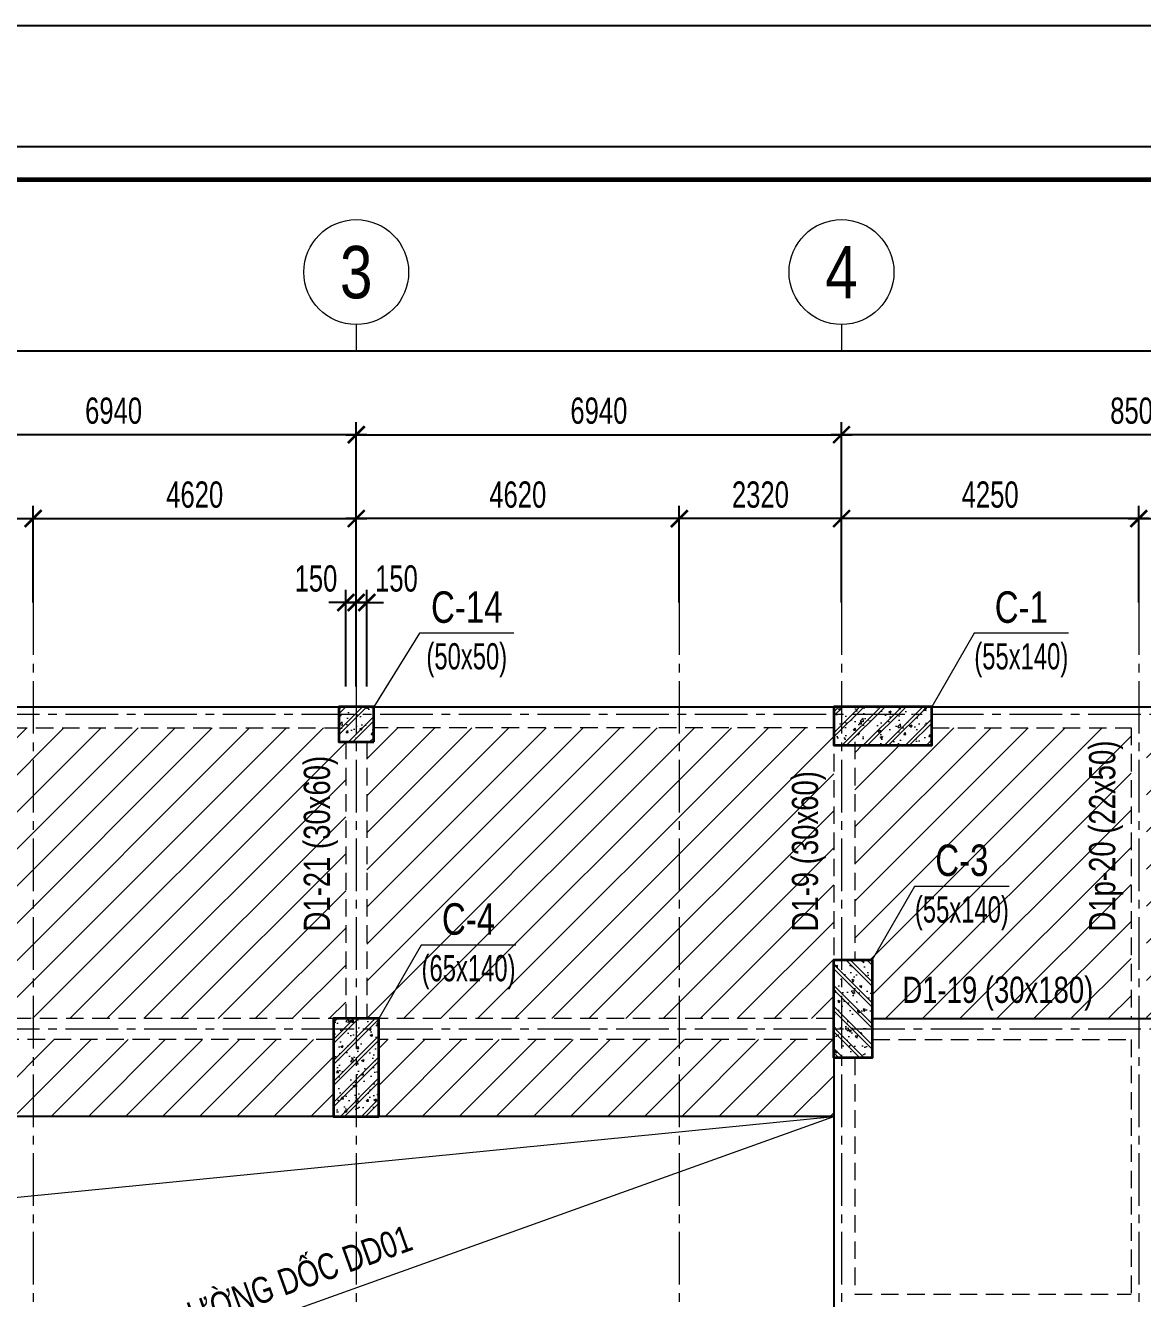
# Model space of a CAD drawing. Header units: millimetres. Extents: x 0 to 132533, y 0 to 93608.
# Drawn here: x 25017 to 40992, y 75404 to 93608 of the extents above; entities that cross this region are included whole.
import ezdxf
from ezdxf.enums import TextEntityAlignment as Align

# ---------------------------------------------------------------- set-up
doc = ezdxf.new("R2010")
doc.units = ezdxf.units.MM
doc.header["$LTSCALE"] = 1000
doc.header["$MEASUREMENT"] = 0
doc.linetypes.add('CENTER2', pattern=[1.125, 0.75, -0.125, 0.125, -0.125])
doc.linetypes.add('HIDDEN', pattern=[0.375, 0.25, -0.125])
doc.layers.add('CDC-KHUNGTEN', color=7, linetype='Continuous')
for name, color, linetype, lineweight in [('CDC.01.AXIS', 160, 'CENTER2', 13), ('CDC.02.DIM', 1, 'Continuous', 18), ('CDC.03.BORDER', 3, 'Continuous', 25), ('CDC.06.TEXT', 2, 'Continuous', 18), ('CDC.07.TEXTCOL', 3, 'Continuous', 18), ('CDC.08.TEXTBEAM', 2, 'Continuous', 18), ('CDC.09.COLUMN', 4, 'Continuous', 35), ('CDC.10.HATCH', 163, 'Continuous', 9), ('CDC.11.NOTE', 1, 'Continuous', 18), ('CDC.13.BEAM', 8, 'HIDDEN', 18), ('TEXTCOL_SHAPE', 6, 'Continuous', 20)]:
    doc.layers.add(name, color=color, linetype=linetype, lineweight=lineweight)
doc.styles.add('KCS_BIGTEXT', font='arial.ttf', dxfattribs={"width": 0.75})
doc.styles.add('KCS_SMTEXT', font='arial.ttf', dxfattribs={"width": 0.7})
doc.dimstyles.new('KCS_DIM150', dxfattribs={"dimscale": 150, "dimtxt": 2.5, "dimasz": 1.6, "dimexe": 1.2, "dimexo": 0, "dimgap": 1, "dimtad": 1, "dimdec": 0, "dimzin": 0, "dimdsep": 46, "dimtxsty": 'KCS_SMTEXT', "dimblk": 'ARCHTICK', "dimcen": 0, "dimdle": 1, "dimclrd": 1, "dimclre": 1, "dimclrt": 2, "dimadec": 0, "dimazin": 0, "dimtfac": 1, "dimtdec": 0, "dimtix": 1, "dimtmove": 2, "dimatfit": 3, "dimfxl": 1, "dimtolj": 1, "dimtzin": 0, "dimarcsym": 0})
pattern_1 = [(45, (428814.13, -431187.62), (-265.16504, 265.16504), [])]

# ---------------------------------------------------------------- blocks, each defined once
blk = doc.blocks.new('_ArchTick')
at = {"color": 0, "linetype": 'ByBlock', "const_width": 0.15}
blk.add_lwpolyline([(-0.5, -0.5), (0.5, 0.5)], dxfattribs=at)
blk = doc.blocks.new('*D5')
at = {"layer": 'CDC.02.DIM', "color": 1, "lineweight": -2, "transparency": 16777216}
for p, q in [((22807, 85357), (22807, 86737)), ((25127, 85357), (25127, 86737)), ((22657, 86557), (25277, 86557))]:
    blk.add_line(p, q, dxfattribs=at)
at = {"layer": 'Defpoints', "color": 0, "transparency": 16777216}
for p in [(25127, 86557), (22807, 85357), (25127, 85357)]:
    blk.add_point(p, dxfattribs=at)
at = {"layer": 'CDC.02.DIM', "color": 1, "lineweight": -2, "transparency": 16777216, "xscale": 240, "yscale": 240, "zscale": 240, "rotation": 180}
blk.add_blockref('_ArchTick', (22807, 86557), dxfattribs=at)
at = {"layer": 'CDC.02.DIM', "color": 1, "lineweight": -2, "transparency": 16777216, "xscale": 240, "yscale": 240, "zscale": 240}
blk.add_blockref('_ArchTick', (25127, 86557), dxfattribs=at)
at = {"layer": 'CDC.02.DIM', "color": 2, "transparency": 16777216, "insert": (23967, 86898), "char_height": 375, "attachment_point": 5, "style": 'KCS_SMTEXT'}
blk.add_mtext('\\A1;2320', dxfattribs=at)
blk = doc.blocks.new('*D6')
at = {"layer": 'CDC.02.DIM', "color": 1, "lineweight": -2, "transparency": 16777216}
for p, q in [((34367, 85357), (34367, 86737)), ((36687, 85357), (36687, 86737)), ((36837, 86557), (34217, 86557))]:
    blk.add_line(p, q, dxfattribs=at)
at = {"layer": 'Defpoints', "color": 0, "transparency": 16777216}
for p in [(34367, 86557), (34367, 85357), (36687, 85357)]:
    blk.add_point(p, dxfattribs=at)
at = {"layer": 'CDC.02.DIM', "color": 1, "lineweight": -2, "transparency": 16777216, "xscale": 240, "yscale": 240, "zscale": 240, "rotation": 180}
blk.add_blockref('_ArchTick', (34367, 86557), dxfattribs=at)
at = {"layer": 'CDC.02.DIM', "color": 1, "lineweight": -2, "transparency": 16777216, "xscale": 240, "yscale": 240, "zscale": 240}
blk.add_blockref('_ArchTick', (36687, 86557), dxfattribs=at)
at = {"layer": 'CDC.02.DIM', "color": 2, "transparency": 16777216, "insert": (35527, 86898), "char_height": 375, "attachment_point": 5, "style": 'KCS_SMTEXT'}
blk.add_mtext('\\A1;2320', dxfattribs=at)
blk = doc.blocks.new('*D7')
at = {"layer": 'CDC.02.DIM', "color": 1, "lineweight": -2, "transparency": 16777216}
for p, q in [((40937, 85357), (40937, 86737)), ((45187, 85357), (45187, 86737)), ((40787, 86557), (45337, 86557))]:
    blk.add_line(p, q, dxfattribs=at)
at = {"layer": 'Defpoints', "color": 0, "transparency": 16777216}
for p in [(45187, 86557), (40937, 85357), (45187, 85357)]:
    blk.add_point(p, dxfattribs=at)
at = {"layer": 'CDC.02.DIM', "color": 1, "lineweight": -2, "transparency": 16777216, "xscale": 240, "yscale": 240, "zscale": 240, "rotation": 180}
blk.add_blockref('_ArchTick', (40937, 86557), dxfattribs=at)
at = {"layer": 'CDC.02.DIM', "color": 1, "lineweight": -2, "transparency": 16777216, "xscale": 240, "yscale": 240, "zscale": 240}
blk.add_blockref('_ArchTick', (45187, 86557), dxfattribs=at)
at = {"layer": 'CDC.02.DIM', "color": 2, "transparency": 16777216, "insert": (43062, 86898), "char_height": 375, "attachment_point": 5, "style": 'KCS_SMTEXT'}
blk.add_mtext('\\A1;4250', dxfattribs=at)
blk = doc.blocks.new('*D8')
at = {"layer": 'CDC.02.DIM', "color": 1, "lineweight": -2, "transparency": 16777216}
for p, q in [((36687, 85357), (36687, 86737)), ((40937, 85357), (40937, 86737)), ((41087, 86557), (36537, 86557))]:
    blk.add_line(p, q, dxfattribs=at)
at = {"layer": 'Defpoints', "color": 0, "transparency": 16777216}
for p in [(36687, 86557), (36687, 85357), (40937, 85357)]:
    blk.add_point(p, dxfattribs=at)
at = {"layer": 'CDC.02.DIM', "color": 1, "lineweight": -2, "transparency": 16777216, "xscale": 240, "yscale": 240, "zscale": 240, "rotation": 180}
blk.add_blockref('_ArchTick', (36687, 86557), dxfattribs=at)
at = {"layer": 'CDC.02.DIM', "color": 1, "lineweight": -2, "transparency": 16777216, "xscale": 240, "yscale": 240, "zscale": 240}
blk.add_blockref('_ArchTick', (40937, 86557), dxfattribs=at)
at = {"layer": 'CDC.02.DIM', "color": 2, "transparency": 16777216, "insert": (38812, 86898), "char_height": 375, "attachment_point": 5, "style": 'KCS_SMTEXT'}
blk.add_mtext('\\A1;4250', dxfattribs=at)
blk = doc.blocks.new('*D9')
at = {"layer": 'CDC.02.DIM', "color": 1, "lineweight": -2, "transparency": 16777216}
for p, q in [((22807, 85357), (22807, 87937)), ((29747, 85357), (29747, 87937)), ((29897, 87757), (22657, 87757))]:
    blk.add_line(p, q, dxfattribs=at)
at = {"layer": 'Defpoints', "color": 0, "transparency": 16777216}
for p in [(22807, 87757), (22807, 85357), (29747, 85357)]:
    blk.add_point(p, dxfattribs=at)
at = {"layer": 'CDC.02.DIM', "color": 1, "lineweight": -2, "transparency": 16777216, "xscale": 240, "yscale": 240, "zscale": 240, "rotation": 180}
blk.add_blockref('_ArchTick', (22807, 87757), dxfattribs=at)
at = {"layer": 'CDC.02.DIM', "color": 1, "lineweight": -2, "transparency": 16777216, "xscale": 240, "yscale": 240, "zscale": 240}
blk.add_blockref('_ArchTick', (29747, 87757), dxfattribs=at)
at = {"layer": 'CDC.02.DIM', "color": 2, "transparency": 16777216, "insert": (26277, 88098), "char_height": 375, "attachment_point": 5, "style": 'KCS_SMTEXT'}
blk.add_mtext('\\A1;6940', dxfattribs=at)
blk = doc.blocks.new('*D10')
at = {"layer": 'CDC.02.DIM', "color": 1, "lineweight": -2, "transparency": 16777216}
for p, q in [((29747, 85357), (29747, 87937)), ((36687, 85357), (36687, 87937)), ((29597, 87757), (36837, 87757))]:
    blk.add_line(p, q, dxfattribs=at)
at = {"layer": 'Defpoints', "color": 0, "transparency": 16777216}
for p in [(36687, 87757), (29747, 85357), (36687, 85357)]:
    blk.add_point(p, dxfattribs=at)
at = {"layer": 'CDC.02.DIM', "color": 1, "lineweight": -2, "transparency": 16777216, "xscale": 240, "yscale": 240, "zscale": 240, "rotation": 180}
blk.add_blockref('_ArchTick', (29747, 87757), dxfattribs=at)
at = {"layer": 'CDC.02.DIM', "color": 1, "lineweight": -2, "transparency": 16777216, "xscale": 240, "yscale": 240, "zscale": 240}
blk.add_blockref('_ArchTick', (36687, 87757), dxfattribs=at)
at = {"layer": 'CDC.02.DIM', "color": 2, "transparency": 16777216, "insert": (33217, 88098), "char_height": 375, "attachment_point": 5, "style": 'KCS_SMTEXT'}
blk.add_mtext('\\A1;6940', dxfattribs=at)
blk = doc.blocks.new('*D11')
at = {"layer": 'CDC.02.DIM', "color": 1, "lineweight": -2, "transparency": 16777216}
for p, q in [((36687, 85357), (36687, 87937)), ((45187, 85357), (45187, 87937)), ((45337, 87757), (36537, 87757))]:
    blk.add_line(p, q, dxfattribs=at)
at = {"layer": 'Defpoints', "color": 0, "transparency": 16777216}
for p in [(36687, 87757), (36687, 85357), (45187, 85357)]:
    blk.add_point(p, dxfattribs=at)
at = {"layer": 'CDC.02.DIM', "color": 1, "lineweight": -2, "transparency": 16777216, "xscale": 240, "yscale": 240, "zscale": 240, "rotation": 180}
blk.add_blockref('_ArchTick', (36687, 87757), dxfattribs=at)
at = {"layer": 'CDC.02.DIM', "color": 1, "lineweight": -2, "transparency": 16777216, "xscale": 240, "yscale": 240, "zscale": 240}
blk.add_blockref('_ArchTick', (45187, 87757), dxfattribs=at)
at = {"layer": 'CDC.02.DIM', "color": 2, "transparency": 16777216, "insert": (40937, 88098), "char_height": 375, "attachment_point": 5, "style": 'KCS_SMTEXT'}
blk.add_mtext('\\A1;8500', dxfattribs=at)
blk = doc.blocks.new('*D13')
at = {"layer": 'CDC.02.DIM', "color": 1, "lineweight": -2, "transparency": 16777216}
for p, q in [((25127, 85357), (25127, 86737)), ((29747, 85357), (29747, 86737)), ((24977, 86557), (29897, 86557))]:
    blk.add_line(p, q, dxfattribs=at)
at = {"layer": 'Defpoints', "color": 0, "transparency": 16777216}
for p in [(29747, 86557), (25127, 85357), (29747, 85357)]:
    blk.add_point(p, dxfattribs=at)
at = {"layer": 'CDC.02.DIM', "color": 1, "lineweight": -2, "transparency": 16777216, "xscale": 240, "yscale": 240, "zscale": 240, "rotation": 180}
blk.add_blockref('_ArchTick', (25127, 86557), dxfattribs=at)
at = {"layer": 'CDC.02.DIM', "color": 1, "lineweight": -2, "transparency": 16777216, "xscale": 240, "yscale": 240, "zscale": 240}
blk.add_blockref('_ArchTick', (29747, 86557), dxfattribs=at)
at = {"layer": 'CDC.02.DIM', "color": 2, "transparency": 16777216, "insert": (27437, 86898), "char_height": 375, "attachment_point": 5, "style": 'KCS_SMTEXT'}
blk.add_mtext('\\A1;4620', dxfattribs=at)
blk = doc.blocks.new('*D14')
at = {"layer": 'CDC.02.DIM', "color": 1, "lineweight": -2, "transparency": 16777216}
for p, q in [((29747, 85357), (29747, 86737)), ((34367, 85357), (34367, 86737)), ((34517, 86557), (29597, 86557))]:
    blk.add_line(p, q, dxfattribs=at)
at = {"layer": 'Defpoints', "color": 0, "transparency": 16777216}
for p in [(29747, 86557), (29747, 85357), (34367, 85357)]:
    blk.add_point(p, dxfattribs=at)
at = {"layer": 'CDC.02.DIM', "color": 1, "lineweight": -2, "transparency": 16777216, "xscale": 240, "yscale": 240, "zscale": 240, "rotation": 180}
blk.add_blockref('_ArchTick', (29747, 86557), dxfattribs=at)
at = {"layer": 'CDC.02.DIM', "color": 1, "lineweight": -2, "transparency": 16777216, "xscale": 240, "yscale": 240, "zscale": 240}
blk.add_blockref('_ArchTick', (34367, 86557), dxfattribs=at)
at = {"layer": 'CDC.02.DIM', "color": 2, "transparency": 16777216, "insert": (32057, 86898), "char_height": 375, "attachment_point": 5, "style": 'KCS_SMTEXT'}
blk.add_mtext('\\A1;4620', dxfattribs=at)
blk = doc.blocks.new('*D37')
at = {"layer": 'CDC.02.DIM', "color": 1, "lineweight": -2, "transparency": 16777216}
for p, q in [((14307, 85357), (14307, 89137)), ((92667, 85357), (92667, 89137)), ((14157, 88957), (92817, 88957))]:
    blk.add_line(p, q, dxfattribs=at)
at = {"layer": 'Defpoints', "color": 0, "transparency": 16777216}
for p in [(92667, 88957), (14307, 85357), (92667, 85357)]:
    blk.add_point(p, dxfattribs=at)
at = {"layer": 'CDC.02.DIM', "color": 1, "lineweight": -2, "transparency": 16777216, "xscale": 240, "yscale": 240, "zscale": 240, "rotation": 180}
blk.add_blockref('_ArchTick', (14307, 88957), dxfattribs=at)
at = {"layer": 'CDC.02.DIM', "color": 1, "lineweight": -2, "transparency": 16777216, "xscale": 240, "yscale": 240, "zscale": 240}
blk.add_blockref('_ArchTick', (92667, 88957), dxfattribs=at)
at = {"layer": 'CDC.02.DIM', "color": 2, "transparency": 16777216, "insert": (57608, 89298), "char_height": 375, "attachment_point": 5, "style": 'KCS_SMTEXT'}
blk.add_mtext('\\A1;78360', dxfattribs=at)
blk = doc.blocks.new('*D256')
at = {"layer": 'CDC.02.DIM', "color": 1, "lineweight": -2, "transparency": 16777216}
for p, q in [((29747, 84157), (29747, 85537)), ((29897, 84157), (29897, 85537)), ((29747, 85357), (29507, 85357)), ((29897, 85357), (29747, 85357)), ((29897, 85357), (30137, 85357))]:
    blk.add_line(p, q, dxfattribs=at)
at = {"layer": 'Defpoints', "color": 0, "transparency": 16777216}
for p in [(29747, 85357), (29747, 84157), (29897, 84157)]:
    blk.add_point(p, dxfattribs=at)
at = {"layer": 'CDC.02.DIM', "color": 1, "lineweight": -2, "transparency": 16777216, "xscale": 240, "yscale": 240, "zscale": 240}
blk.add_blockref('_ArchTick', (29747, 85357), dxfattribs=at)
at = {"layer": 'CDC.02.DIM', "color": 1, "lineweight": -2, "transparency": 16777216, "xscale": 240, "yscale": 240, "zscale": 240, "rotation": 180}
blk.add_blockref('_ArchTick', (29897, 85357), dxfattribs=at)
at = {"layer": 'CDC.02.DIM', "color": 2, "transparency": 16777216, "insert": (30322, 85698), "char_height": 375, "attachment_point": 5, "style": 'KCS_SMTEXT'}
blk.add_mtext('\\A1;150', dxfattribs=at)
blk = doc.blocks.new('*D257')
at = {"layer": 'CDC.02.DIM', "color": 1, "lineweight": -2, "transparency": 16777216}
for p, q in [((29597, 84157), (29597, 85537)), ((29747, 84157), (29747, 85537)), ((29597, 85357), (29357, 85357)), ((29597, 85357), (29747, 85357)), ((29747, 85357), (29987, 85357))]:
    blk.add_line(p, q, dxfattribs=at)
at = {"layer": 'Defpoints', "color": 0, "transparency": 16777216}
for p in [(29747, 85357), (29597, 84157), (29747, 84157)]:
    blk.add_point(p, dxfattribs=at)
at = {"layer": 'CDC.02.DIM', "color": 1, "lineweight": -2, "transparency": 16777216, "xscale": 240, "yscale": 240, "zscale": 240}
blk.add_blockref('_ArchTick', (29597, 85357), dxfattribs=at)
at = {"layer": 'CDC.02.DIM', "color": 1, "lineweight": -2, "transparency": 16777216, "xscale": 240, "yscale": 240, "zscale": 240, "rotation": 180}
blk.add_blockref('_ArchTick', (29747, 85357), dxfattribs=at)
at = {"layer": 'CDC.02.DIM', "color": 2, "transparency": 16777216, "insert": (29171, 85698), "char_height": 375, "attachment_point": 5, "style": 'KCS_SMTEXT'}
blk.add_mtext('\\A1;150', dxfattribs=at)
blk = doc.blocks.new('Khung tên chuẩn')
at = {"layer": 'CDC-KHUNGTEN', "color": 8}
blk.add_lwpolyline([(75096, 1100), (83000, 1100), (83000, 58300), (3000, 58300), (3000, 1100), (75096, 1100)], dxfattribs=at)
at = {"layer": 'CDC-KHUNGTEN', "color": 255, "lineweight": 60}
blk.add_lwpolyline([(74900, 1400), (74900, 58000), (3300, 58000), (3300, 1400), (74900, 1400)], close=True, dxfattribs=at)
at = {"layer": 'Defpoints', "color": 1, "ltscale": 0.2}
blk.add_lwpolyline([(0, 0), (0, 59400), (84100, 59400), (84100, 0), (0, 0)], close=True, dxfattribs=at)

msp = doc.modelspace()

# ---------------------------------------------------------------- hatches: boundary and pattern name
at = {"layer": 'CDC.10.HATCH'}
h = msp.add_hatch(dxfattribs=at)
h.set_pattern_fill('BT-01', color=256, scale=50, pattern_type=2)
h.set_pattern_definition([(50, (405124.13, -406707.55), (358.63009, -31.37607), [37.5, -412.5]), (355, (405124.13, -406707.55), (-69.37567, 376.09607), [30, -330]), (100.4514, (405154.02, -406710.17), (289.2547, 344.71977), [31.8701, -350.57106]), (46.1842, (405124.13, -406607.55), (533.62052, -82.7595), [56.25, -618.75]), (96.6356, (405168.6, -406614.45), (467.33135, 487.05894), [47.80514, -525.8565]), (351.1842, (405124.13, -406607.55), (467.33097, 487.0593), [45, -495]), (21, (405174.13, -406632.55), (298.45353, -201.30945), [37.5, -412.5]), (326, (405174.13, -406632.55), (121.65767, 362.57502), [30, -330]), (71.4514, (405199, -406649.33), (420.11131, 161.26525), [31.8701, -350.57106]), (37.5, (405124.13, -406707.55), (6.079928, 166.446927), [0, -326, 0, -335, 0, -331.25]), (7.5, (405124.13, -406707.55), (131.53477, 197.205856), [0, -191, 0, -318.5, 0, -126.25]), (327.5, (405012.63, -406707.55), (266.911218, -11.277436), [0, -125, 0, -390, 0, -517.5]), (317.5, (404962.63, -406707.55), (291.593085, 50.05249), [0, -162.5, 0, -259, 0, -367.5]), (45, (405124.13, -406707.55), (-150.26019, 150.26019), []), (45, (405124.13, -406646.3), (-150.26019, 150.26019), [])])
h.paths.add_polyline_path([(29996.5, 83366.5), (29996.5, 83866.5), (29496.5, 83866.5), (29496.5, 83366.5)])
h = msp.add_hatch(dxfattribs=at)
h.set_pattern_fill('BT-01', color=256, scale=50, pattern_type=2)
h.set_pattern_definition([(50, (421494.13, -429302.55), (358.63009, -31.37607), [37.5, -412.5]), (355, (421494.13, -429302.55), (-69.37567, 376.09607), [30, -330]), (100.4514, (421524.02, -429305.17), (289.2547, 344.71977), [31.8701, -350.57106]), (46.1842, (421494.13, -429202.55), (533.62052, -82.7595), [56.25, -618.75]), (96.6356, (421538.6, -429209.45), (467.33135, 487.05894), [47.80514, -525.8565]), (351.1842, (421494.13, -429202.55), (467.33097, 487.0593), [45, -495]), (21, (421544.13, -429227.55), (298.45353, -201.30945), [37.5, -412.5]), (326, (421544.13, -429227.55), (121.65767, 362.57502), [30, -330]), (71.4514, (421569, -429244.33), (420.11131, 161.26525), [31.8701, -350.57106]), (37.5, (421494.13, -429302.55), (6.079928, 166.446927), [0, -326, 0, -335, 0, -331.25]), (7.5, (421494.13, -429302.55), (131.53477, 197.205856), [0, -191, 0, -318.5, 0, -126.25]), (327.5, (421382.63, -429302.55), (266.911218, -11.277436), [0, -125, 0, -390, 0, -517.5]), (317.5, (421332.63, -429302.55), (291.593085, 50.05249), [0, -162.5, 0, -259, 0, -367.5]), (45, (421494.13, -429302.55), (-150.26019, 150.26019), []), (45, (421494.13, -429241.3), (-150.26019, 150.26019), [])])
h.paths.add_polyline_path([(36576.5, 83316.5), (37976.5, 83316.5), (37976.5, 83866.5), (36576.5, 83866.5)])
h = msp.add_hatch(dxfattribs=at)
h.set_pattern_fill('ANSI31', color=256, scale=3000)
h.set_pattern_definition(pattern_1)
h.paths.add_polyline_path([(25126.5, 83566.5), (22916.5, 83566.5), (22916.5, 83316.5), (22916.5, 79406.5), (25126.5, 79406.5)])
h.paths.add_polyline_path([(29596.5, 83366.5), (29496.5, 83366.5), (29496.5, 83566.5), (25126.5, 83566.5), (25126.5, 79406.5), (29596.5, 79406.5)])
h.paths.add_polyline_path([(34366.5, 83566.5), (29996.5, 83566.5), (29996.5, 83366.5), (29896.5, 83366.5), (29896.5, 79406.5), (30071.5, 79406.5), (34366.5, 79406.5)])
h.paths.add_polyline_path([(36576.5, 83566.5), (34366.5, 83566.5), (34366.5, 79406.5), (36576.5, 79406.5), (36576.5, 80246.5)])
h.paths.add_polyline_path([(23402.9, 80552.8), (24992.6, 80552.8), (24992.6, 81290.3), (23402.9, 81290.3)], flags=24)
h.paths.add_polyline_path([(23701.5, 81322.3), (24694, 81322.3), (24694, 82020.8), (23701.5, 82020.8)], flags=24)
h.paths.add_polyline_path([(29604.7, 80530), (29604.7, 83287.3), (28867.2, 83287.3), (28867.2, 80530)], flags=9)
h.paths.add_polyline_path([(30557.9, 79712.8), (32147.6, 79712.8), (32147.6, 80450.3), (30557.9, 80450.3)], flags=24)
h.paths.add_polyline_path([(30856.5, 80482.5), (31848.9, 80482.5), (31848.9, 81180.6), (30856.5, 81180.6)], flags=24)
h.paths.add_polyline_path([(36584.7, 80530), (36584.7, 83068.8), (35847.2, 83068.8), (35847.2, 80530)], flags=9)
h = msp.add_hatch(dxfattribs=at)
h.set_pattern_fill('ANSI31', color=256, scale=3000)
h.set_pattern_definition(pattern_1)
h.paths.add_polyline_path([(40826.5, 83566.5), (37976.5, 83566.5), (37976.5, 83316.5), (36876.5, 83316.5), (36876.5, 80246.5), (37126.5, 80246.5), (37126.5, 79406.5), (40826.5, 79406.5)])
h.paths.add_polyline_path([(44996.5, 83316.5), (43896.5, 83316.5), (43896.5, 83566.5), (41046.5, 83566.5), (41046.5, 79406.5), (43896.5, 79406.5), (43896.5, 79531.5), (44996.5, 79531.5)])
h.paths.add_polyline_path([(49226.5, 83566.5), (45296.5, 83566.5), (45296.5, 83316.5), (45296.5, 79406.5), (49226.5, 79406.5)])
h.paths.add_polyline_path([(57526.5, 83566.5), (53336.5, 83566.5), (53336.5, 79406.5), (57526.5, 79406.5)])
h.paths.add_polyline_path([(37434.2, 79398.4), (40410.1, 79398.4), (40410.1, 80135.9), (37434.2, 80135.9)], flags=9)
h.paths.add_polyline_path([(40834.7, 80530), (40834.7, 83505.8), (40097.2, 83505.8), (40097.2, 80530)], flags=9)
h.paths.add_polyline_path([(37612.9, 80552.8), (39202.6, 80552.8), (39202.6, 81290.3), (37612.9, 81290.3)], flags=24)
h.paths.add_polyline_path([(37911.5, 81322.3), (38904, 81322.3), (38904, 82020.8), (37911.5, 82020.8)], flags=24)
h.paths.add_polyline_path([(45004.7, 80530), (45004.7, 83287.3), (44267.2, 83287.3), (44267.2, 80530)], flags=9)
h.paths.add_polyline_path([(49234.7, 80530), (49234.7, 83505.8), (48497.2, 83505.8), (48497.2, 80530)], flags=9)
h.paths.add_polyline_path([(45782.9, 79837.8), (47372.6, 79837.8), (47372.6, 80575.3), (45782.9, 80575.3)], flags=24)
h.paths.add_polyline_path([(46081.5, 80607.5), (47073.9, 80607.5), (47073.9, 81305.6), (46081.5, 81305.6)], flags=24)
h.paths.add_polyline_path([(53344.7, 80530), (53344.7, 83287.3), (52607.2, 83287.3), (52607.2, 80530)], flags=9)
h.paths.add_polyline_path([(57534.7, 80530), (57534.7, 83505.8), (56797.2, 83505.8), (56797.2, 80530)], flags=9)
h.paths.add_polyline_path([(54367.5, 79712.8), (55767.9, 79712.8), (55767.9, 80450.3), (54367.5, 80450.3)], flags=24)
h.paths.add_polyline_path([(54440.4, 80482.5), (55695, 80482.5), (55695, 81180.6), (54440.4, 81180.6)], flags=24)
h.paths.add_polyline_path([(52157.6, 83566.5), (52157.6, 82772.8), (49629.8, 82772.8), (49629.8, 83566.5), (49446.5, 83566.5), (49446.5, 79406.5), (53336.5, 79406.5), (53336.5, 83566.5)])
h = msp.add_hatch(dxfattribs=at)
h.set_pattern_fill('BT-01', color=256, scale=50, angle=90, pattern_type=2)
h.set_pattern_definition([(140, (549745.62, 463764.16), (31.37607, 358.63009), [37.5, -412.5]), (85, (549745.62, 463764.16), (-376.09607, -69.37567), [30, -330]), (190.4514, (549748.24, 463794.05), (-344.71977, 289.2547), [31.8701, -350.57106]), (136.1842, (549645.62, 463764.16), (82.7595, 533.62052), [56.25, -618.75]), (186.6356, (549652.5, 463808.63), (-487.05894, 467.33135), [47.80514, -525.8565]), (81.1842, (549645.6, 463764.16), (-487.0593, 467.33097), [45, -495]), (111, (549670.62, 463814.16), (201.30945, 298.45353), [37.5, -412.5]), (56, (549670.62, 463814.16), (-362.57502, 121.65767), [30, -330]), (161.4514, (549687.4, 463839.03), (-161.26525, 420.11131), [31.8701, -350.57106]), (127.5, (549745.62, 463764.16), (-166.446927, 6.079928), [0, -326, 0, -335, 0, -331.25]), (97.5, (549745.62, 463764.16), (-197.205856, 131.53477), [0, -191, 0, -318.5, 0, -126.25]), (57.5, (549745.62, 463652.66), (11.277436, 266.911218), [0, -125, 0, -390, 0, -517.5]), (47.5, (549745.62, 463602.66), (-50.05249, 291.593085), [0, -162.5, 0, -259, 0, -367.5]), (135, (549745.62, 463764.16), (-150.26019, -150.26019), []), (135, (549684.37, 463764.16), (-150.26019, -150.26019), [])])
h.paths.add_polyline_path([(37126.5, 78846.5), (37126.5, 80246.5), (36576.5, 80246.5), (36576.5, 78846.5)])
h = msp.add_hatch(dxfattribs=at)
h.set_pattern_fill('BT-01', color=256, scale=50, pattern_type=2)
h.set_pattern_definition([(50, (428814.13, -433637.55), (358.63009, -31.37607), [37.5, -412.5]), (355, (428814.13, -433637.55), (-69.37567, 376.09607), [30, -330]), (100.4514, (428844.02, -433640.17), (289.2547, 344.71977), [31.8701, -350.57106]), (46.1842, (428814.13, -433537.55), (533.62052, -82.7595), [56.25, -618.75]), (96.6356, (428858.6, -433544.45), (467.33135, 487.05894), [47.80514, -525.8565]), (351.1842, (428814.13, -433537.55), (467.33097, 487.0593), [45, -495]), (21, (428864.13, -433562.55), (298.45353, -201.30945), [37.5, -412.5]), (326, (428864.13, -433562.55), (121.65767, 362.57502), [30, -330]), (71.4514, (428889, -433579.33), (420.11131, 161.26525), [31.8701, -350.57106]), (37.5, (428814.13, -433637.55), (6.079928, 166.446927), [0, -326, 0, -335, 0, -331.25]), (7.5, (428814.13, -433637.55), (131.53477, 197.205856), [0, -191, 0, -318.5, 0, -126.25]), (327.5, (428702.63, -433637.55), (266.911218, -11.277436), [0, -125, 0, -390, 0, -517.5]), (317.5, (428652.63, -433637.55), (291.593085, 50.05249), [0, -162.5, 0, -259, 0, -367.5]), (45, (428814.13, -433637.55), (-150.26019, 150.26019), []), (45, (428814.13, -433576.3), (-150.26019, 150.26019), [])])
h.paths.add_polyline_path([(29421.5, 79406.5), (29421.5, 78006.5), (30071.5, 78006.5), (30071.5, 79406.5)])
h = msp.add_hatch(dxfattribs=at)
h.set_pattern_fill('ANSI31', color=256, scale=3000)
h.set_pattern_definition([(45, (426423.18, -433653.8), (-265.16504, 265.16504), [])])
h.paths.add_polyline_path([(22806.5, 78846.5), (22466.5, 78846.5), (22366.5, 78846.5), (22366.5, 79106.5), (19196.5, 79106.5), (19196.5, 78006.5), (22806.5, 78006.5)])
h.paths.add_polyline_path([(25126.5, 79106.5), (22916.5, 79106.5), (22916.5, 78846.5), (22806.5, 78846.5), (22806.5, 78006.5), (25126.5, 78006.5)])
h.paths.add_polyline_path([(29421.5, 79106.5), (25126.5, 79106.5), (25126.5, 78006.5), (29421.5, 78006.5)])
h.paths.add_polyline_path([(34366.5, 79106.5), (30071.5, 79106.5), (30071.5, 78006.5), (34366.5, 78006.5)])
h.paths.add_polyline_path([(36576.5, 79106.5), (34366.5, 79106.5), (34366.5, 78006.5), (36576.5, 78006.5)])

# ---------------------------------------------------------------- linework, layer by layer
at = {"layer": 'CDC.01.AXIS'}
for p, q in [((25126.5, 85356.5), (25126.5, 10116.5)), ((29746.5, 85356.5), (29746.5, 10116.5)), ((34366.5, 85356.5), (34366.5, 10116.5)), ((36686.5, 85356.5), (36686.5, 10116.5)), ((40936.5, 85356.5), (40936.5, 61046.5)), ((40936.5, 85356.5), (40936.5, 10116.5)), ((93840.4, 83756.5), (13229.2, 83756.5)), ((93840.4, 79256.5), (13229.2, 79256.5))]:
    msp.add_line(p, q, dxfattribs=at)
at = {"layer": 'CDC.02.DIM'}
for p, q in [((29746.5, 89331.5), (29746.5, 88956.5)), ((36686.5, 89331.5), (36686.5, 88956.5))]:
    msp.add_line(p, q, dxfattribs=at)
for centre in [(29746.5, 90081.5), (36686.5, 90081.5)]:
    msp.add_circle(centre, 750, dxfattribs=at)
at = {"layer": 'CDC.03.BORDER'}
for p, q in [((14196.5, 83866.5), (45296.5, 83866.5)), ((14196.5, 83866.5), (92776.5, 83866.5)), ((36576.5, 79406.5), (36576.5, 71781.5)), ((37126.5, 79406.5), (43896.5, 79406.5)), ((36576.5, 78006.5), (19196.5, 78006.5))]:
    msp.add_line(p, q, dxfattribs=at)
at = {"layer": 'CDC.07.TEXTCOL', "color": 8}
for p, q in [((30652.7, 84916.5), (29996.5, 83866.5)), ((32002.7, 84916.5), (30652.7, 84916.5)), ((38582.7, 84916.5), (37976.5, 83866.5)), ((39932.7, 84916.5), (38582.7, 84916.5)), ((37732.7, 81296.5), (37126.5, 80246.5)), ((39082.7, 81296.5), (37732.7, 81296.5)), ((30677.7, 80456.5), (30071.5, 79406.5)), ((32027.7, 80456.5), (30677.7, 80456.5))]:
    msp.add_line(p, q, dxfattribs=at)
at = {"layer": 'CDC.09.COLUMN'}
for points in [[(29996.5, 83366.5), (29996.5, 83866.5), (29496.5, 83866.5), (29496.5, 83366.5)], [(37976.5, 83866.5), (36576.5, 83866.5), (36576.5, 83316.5), (37976.5, 83316.5)], [(36576.5, 78846.5), (36576.5, 80246.5), (37126.5, 80246.5), (37126.5, 78846.5)], [(30071.5, 78006.5), (30071.5, 79406.5), (29421.5, 79406.5), (29421.5, 78006.5)]]:
    msp.add_lwpolyline(points, close=True, dxfattribs=at)
at = {"layer": 'CDC.11.NOTE'}
for p in [(19196.5, 71781.5), (20427.7, 76413.2)]:
    msp.add_line(p, (36576.5, 78006.5), dxfattribs=at)
at = {"layer": 'CDC.13.BEAM'}
for p, q in [((22916.5, 83566.5), (29496.5, 83566.5)), ((36576.5, 83566.5), (29996.5, 83566.5)), ((36576.5, 83566.5), (36576.5, 80256.5)), ((37976.5, 83566.5), (40826.5, 83566.5)), ((40826.5, 83566.5), (40826.5, 79406.5)), ((29596.5, 83366.5), (29596.5, 79406.5)), ((29896.5, 83366.5), (29896.5, 79406.5)), ((36876.5, 83366.5), (36876.5, 80246.5)), ((36576.5, 80036.5), (36576.5, 79406.5)), ((29596.5, 79406.5), (22916.5, 79406.5)), ((36576.5, 79406.5), (29896.5, 79406.5)), ((29421.5, 79106.5), (22916.5, 79106.5)), ((36576.5, 79106.5), (30071.5, 79106.5)), ((37126.5, 79106.5), (40826.5, 79106.5)), ((40826.5, 79106.5), (40826.5, 75466.5)), ((36876.5, 78846.5), (36876.5, 75466.5)), ((36876.5, 75466.5), (40826.5, 75466.5)), ((36876.5, 75466.5), (40826.5, 75466.5))]:
    msp.add_line(p, q, dxfattribs=at)

# ---------------------------------------------------------------- block references
at = {"xscale": 1.575899999996182, "yscale": 1.575899999996182, "zscale": 1.575899999996182}
msp.add_blockref('Khung tên chuẩn', (0, 0), dxfattribs=at)

# ---------------------------------------------------------------- texts
at = {"layer": 'CDC.02.DIM', "color": 4, "style": 'KCS_BIGTEXT', "width": 0.8}
for s, p in [('3', (29746.5, 90081.5)), ('4', (36686.5, 90081.5))]:
    msp.add_text(s, height=750, dxfattribs=at).set_placement(p, align=Align.MIDDLE)
at = {"layer": 'CDC.06.TEXT', "style": 'KCS_SMTEXT', "width": 0.75}
msp.add_text('KHU VỰC ĐƯỜNG DỐC DD01', height=375, rotation=19.70602, dxfattribs=at).set_placement((25211.4, 74584.6), align=Align.TOP_LEFT)
at = {"layer": 'CDC.07.TEXTCOL', "style": 'KCS_SMTEXT', "width": 0.75}
for s, p in [('C-14', (31327.7, 85291.5)), ('C-1', (39257.7, 85291.5)), ('C-3', (38407.7, 81671.5)), ('C-4', (31352.7, 80831.5))]:
    msp.add_text(s, height=450, dxfattribs=at).set_placement(p, align=Align.MIDDLE)
at = {"layer": 'CDC.08.TEXTBEAM', "style": 'KCS_SMTEXT', "width": 0.75}
for s, p in [('D1p-20 (22x50)', (40226.5, 80652.9)), ('D1-21 (30x60)', (28996.5, 80652.9)), ('D1-9 (30x60)', (35976.5, 80652.9))]:
    msp.add_text(s, height=375, rotation=90, dxfattribs=at).set_placement(p, align=Align.TOP_LEFT)
msp.add_text('D1-19 (30x180)', height=375, dxfattribs=at).set_placement((37557.1, 80006.5), align=Align.TOP_LEFT)
at = {"layer": 'TEXTCOL_SHAPE', "style": 'KCS_SMTEXT', "width": 0.65}
for s, p in [('(50x50)', (31327.7, 84541.5)), ('(55x140)', (39257.7, 84541.5)), ('(55x140)', (38407.7, 80921.5)), ('(65x140)', (31352.7, 80081.5))]:
    msp.add_text(s, height=375, dxfattribs=at).set_placement(p, align=Align.MIDDLE)

# ---------------------------------------------------------------- dimensions: what is measured, and where the dimension line sits
at = {"layer": 'CDC.02.DIM'}
for base, p1, p2, picture, middle in [((92666.5, 88956.5), (14306.5, 85356.5), (92666.5, 85356.5), '*D37', (57607.5, 89298.1)), ((29746.5, 85356.5), (29596.5, 84156.5), (29746.5, 84156.5), '*D257', (29170.8, 85698))]:
    dim = msp.add_linear_dim(base=base, p1=p1, p2=p2, dimstyle='KCS_DIM150', dxfattribs=at)
    dim.commit()
    dim.dimension.update_dxf_attribs({"geometry": picture, "text_midpoint": middle, "dimtype": 160})
for base, p1, p2, picture, middle in [((22806.5, 87756.5), (29746.5, 85356.5), (22806.5, 85356.5), '*D9', (26276.5, 88098)), ((36686.5, 87756.5), (45186.5, 85356.5), (36686.5, 85356.5), '*D11', (40936.5, 88098)), ((29746.5, 86556.5), (34366.5, 85356.5), (29746.5, 85356.5), '*D14', (32056.5, 86898)), ((34366.5, 86556.5), (36686.5, 85356.5), (34366.5, 85356.5), '*D6', (35526.5, 86898.1)), ((36686.5, 86556.5), (40936.5, 85356.5), (36686.5, 85356.5), '*D8', (38811.5, 86898))]:
    dim = msp.add_linear_dim(base=base, p1=p1, p2=p2, angle=180, dimstyle='KCS_DIM150', dxfattribs=at)
    dim.commit()
    dim.dimension.update_dxf_attribs({"geometry": picture, "text_midpoint": middle})
for base, p1, p2, picture, middle in [((36686.5, 87756.5), (29746.5, 85356.5), (36686.5, 85356.5), '*D10', (33216.5, 88098)), ((25126.5, 86556.5), (22806.5, 85356.5), (25126.5, 85356.5), '*D5', (23966.5, 86898.1)), ((29746.5, 86556.5), (25126.5, 85356.5), (29746.5, 85356.5), '*D13', (27436.5, 86898)), ((45186.5, 86556.5), (40936.5, 85356.5), (45186.5, 85356.5), '*D7', (43061.5, 86898))]:
    dim = msp.add_linear_dim(base=base, p1=p1, p2=p2, dimstyle='KCS_DIM150', dxfattribs=at)
    dim.commit()
    dim.dimension.update_dxf_attribs({"geometry": picture, "text_midpoint": middle})
dim = msp.add_linear_dim(base=(29746.5, 85356.5), p1=(29896.5, 84156.5), p2=(29746.5, 84156.5), angle=180, dimstyle='KCS_DIM150', dxfattribs=at)
dim.commit()
dim.dimension.update_dxf_attribs({"geometry": '*D256', "text_midpoint": (30322.2, 85698), "dimtype": 160})

doc.saveas('drawing.dxf')
